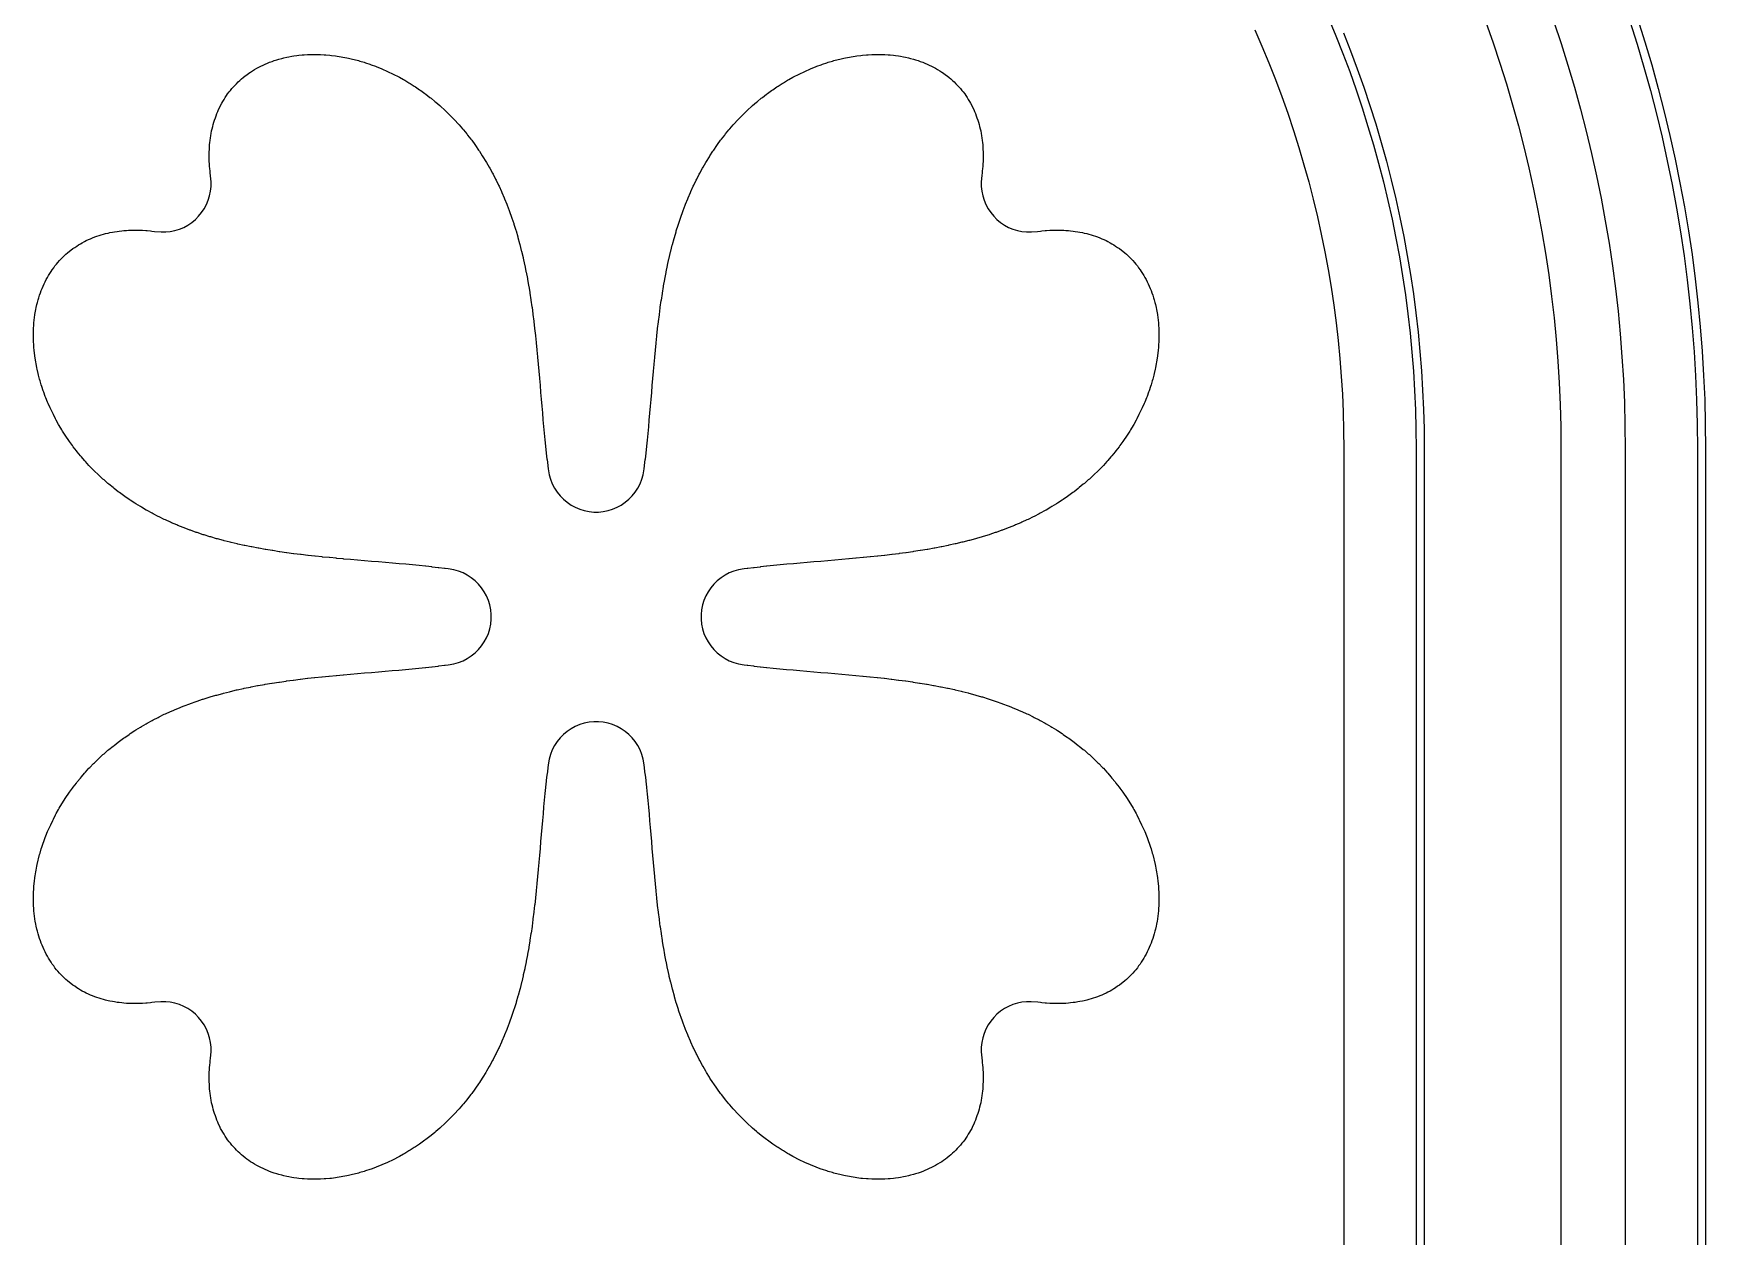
# Model space of a CAD drawing. Header units: metres. Extents: x 9 to 1211, y 9 to 2781.
# Drawn here: x 881 to 1089, y 2387.9 to 2537.6 of the extents above; entities that cross this region are included whole.
import ezdxf

# ---------------------------------------------------------------- set-up
doc = ezdxf.new("R2010")
doc.units = ezdxf.units.M
for name, color, linetype in [('ACIKLIK', 5, 'Continuous'), ('CAM_SABLON', 4, 'Continuous'), ('DIS_KENAR_V91_Z3', 1, 'Continuous'), ('LAMBA_T4_Z4', 3, 'Continuous')]:
    doc.layers.add(name, color=color, linetype=linetype)

msp = doc.modelspace()

# ---------------------------------------------------------------- linework, layer by layer
at = {"layer": 'ACIKLIK'}
for points in [[(1032.93, 2538.06), (1033.82, 2536.01), (1034.68, 2533.95), (1035.5, 2531.87), (1036.28, 2529.78), (1037.03, 2527.67), (1037.73, 2525.55), (1038.41, 2523.42), (1039.04, 2521.28), (1039.64, 2519.13), (1040.2, 2516.97), (1040.72, 2514.79), (1041.2, 2512.61), (1041.65, 2510.42), (1042.05, 2508.23), (1042.42, 2506.02), (1042.75, 2503.81), (1043.04, 2501.6), (1043.3, 2499.38), (1043.51, 2497.16), (1043.69, 2494.93), (1043.82, 2492.7), (1043.92, 2490.47), (1043.98, 2488.23), (1044, 2485.88), (1044, 1696.12)], [(1070.12, 2539.07), (1071.02, 2536.37), (1071.88, 2533.66), (1072.68, 2530.93), (1073.44, 2528.19), (1074.16, 2525.43), (1074.82, 2522.67), (1075.44, 2519.89), (1076, 2517.1), (1076.52, 2514.3), (1076.99, 2511.5), (1077.41, 2508.69), (1077.78, 2505.86), (1078.11, 2503.04), (1078.38, 2500.21), (1078.6, 2497.37), (1078.78, 2494.53), (1078.9, 2491.69), (1078.97, 2488.84), (1079, 2485.88), (1079, 1696.12)]]:
    msp.add_lwpolyline(points, dxfattribs=at)
at = {"layer": 'CAM_SABLON'}
for points in [[(1042.11, 2539.53), (1043.02, 2537.32), (1043.9, 2535.1), (1044.74, 2532.86), (1045.54, 2530.6), (1046.29, 2528.34), (1047.01, 2526.05), (1047.69, 2523.76), (1048.33, 2521.46), (1048.93, 2519.14), (1049.49, 2516.82), (1050.01, 2514.48), (1050.48, 2512.14), (1050.92, 2509.79), (1051.31, 2507.43), (1051.67, 2505.07), (1051.98, 2502.7), (1052.25, 2500.32), (1052.48, 2497.94), (1052.67, 2495.56), (1052.81, 2493.17), (1052.92, 2490.78), (1052.98, 2488.39), (1053, 2485.92), (1053, 1696.08)], [(1079.58, 2539.15), (1080.48, 2536.29), (1081.34, 2533.41), (1082.14, 2530.52), (1082.89, 2527.61), (1083.59, 2524.69), (1084.24, 2521.76), (1084.84, 2518.82), (1085.39, 2515.87), (1085.88, 2512.91), (1086.33, 2509.94), (1086.72, 2506.96), (1087.06, 2503.98), (1087.34, 2500.99), (1087.58, 2498), (1087.76, 2495), (1087.89, 2492), (1087.97, 2489), (1088, 2485.92), (1088, 1696.08)]]:
    msp.add_lwpolyline(points, dxfattribs=at)
at = {"layer": 'DIS_KENAR_V91_Z3'}
msp.add_lwpolyline([(1061.65, 2539.01), (1062.56, 2536.46), (1063.41, 2533.9), (1064.23, 2531.32), (1065, 2528.72), (1065.72, 2526.12), (1066.4, 2523.5), (1067.03, 2520.87), (1067.61, 2518.23), (1068.15, 2515.58), (1068.65, 2512.92), (1069.09, 2510.25), (1069.49, 2507.57), (1069.84, 2504.89), (1070.15, 2502.2), (1070.41, 2499.51), (1070.62, 2496.81), (1070.79, 2494.11), (1070.91, 2491.41), (1070.98, 2488.71), (1071, 2486), (1071, 1696)], dxfattribs=at)
msp.add_lwpolyline([(896.11, 2417.03), (895.74, 2416.99), (895.56, 2416.97), (895.15, 2416.93), (894.97, 2416.91), (894.57, 2416.89), (894.37, 2416.88), (893.98, 2416.87), (893.78, 2416.86), (893.39, 2416.87), (893.18, 2416.87), (892.81, 2416.89), (892.59, 2416.9), (892.23, 2416.92), (892, 2416.95), (891.66, 2416.99), (891.42, 2417.02), (891.09, 2417.07), (890.84, 2417.11), (890.52, 2417.17), (890.28, 2417.23), (889.97, 2417.3), (889.72, 2417.37), (889.42, 2417.45), (889.17, 2417.53), (888.89, 2417.63), (888.63, 2417.72), (888.36, 2417.82), (888.1, 2417.93), (887.85, 2418.04), (887.58, 2418.17), (887.34, 2418.29), (887.08, 2418.43), (886.85, 2418.56), (886.6, 2418.71), (886.38, 2418.85), (886.13, 2419.02), (885.92, 2419.16), (885.67, 2419.35), (885.48, 2419.5), (885.24, 2419.7), (885.05, 2419.87), (884.82, 2420.08), (884.64, 2420.25), (884.42, 2420.47), (884.25, 2420.66), (884.04, 2420.89), (883.87, 2421.09), (883.68, 2421.33), (883.52, 2421.55), (883.35, 2421.79), (883.19, 2422.02), (883.03, 2422.27), (882.88, 2422.52), (882.73, 2422.77), (882.59, 2423.03), (882.46, 2423.29), (882.33, 2423.57), (882.21, 2423.83), (882.08, 2424.12), (881.98, 2424.38), (881.86, 2424.69), (881.77, 2424.95), (881.67, 2425.28), (881.59, 2425.54), (881.5, 2425.89), (881.43, 2426.14), (881.35, 2426.51), (881.3, 2426.75), (881.23, 2427.14), (881.19, 2427.38), (881.14, 2427.78), (881.11, 2428.02), (881.07, 2428.44), (881.05, 2428.68), (881.02, 2429.11), (881.01, 2429.34), (881, 2429.79), (881, 2430.01), (881.01, 2430.47), (881.02, 2430.69), (881.04, 2431.17), (881.06, 2431.38), (881.1, 2431.87), (881.12, 2432.08), (881.18, 2432.57), (881.21, 2432.78), (881.29, 2433.28), (881.33, 2433.48), (881.43, 2433.99), (881.47, 2434.19), (881.59, 2434.71), (881.64, 2434.9), (881.77, 2435.42), (881.83, 2435.61), (881.98, 2436.13), (882.04, 2436.32), (882.22, 2436.85), (882.28, 2437.03), (882.48, 2437.56), (882.55, 2437.73), (882.76, 2438.27), (882.83, 2438.44), (883.07, 2438.97), (883.15, 2439.13), (883.4, 2439.66), (883.48, 2439.83), (883.75, 2440.36), (883.84, 2440.52), (884.13, 2441.04), (884.22, 2441.2), (884.53, 2441.71), (884.62, 2441.87), (884.95, 2442.38), (885.05, 2442.53), (885.39, 2443.04), (885.49, 2443.18), (885.86, 2443.68), (885.96, 2443.82), (886.34, 2444.32), (886.45, 2444.46), (886.84, 2444.94), (886.96, 2445.07), (887.37, 2445.55), (887.48, 2445.68), (887.91, 2446.15), (888.03, 2446.27), (888.47, 2446.73), (888.6, 2446.85), (889.06, 2447.3), (889.18, 2447.41), (889.65, 2447.85), (889.78, 2447.96), (890.27, 2448.39), (890.4, 2448.5), (890.9, 2448.91), (891.03, 2449.01), (891.55, 2449.42), (891.69, 2449.52), (892.22, 2449.91), (892.35, 2450), (892.9, 2450.38), (893.03, 2450.47), (893.6, 2450.84), (893.73, 2450.92), (894.31, 2451.28), (894.44, 2451.36), (895.03, 2451.7), (895.16, 2451.77), (895.77, 2452.1), (895.9, 2452.17), (896.52, 2452.49), (896.65, 2452.56), (897.28, 2452.87), (897.41, 2452.93), (898.05, 2453.22), (898.18, 2453.28), (898.84, 2453.56), (898.96, 2453.61), (899.63, 2453.88), (899.75, 2453.93), (900.44, 2454.19), (900.55, 2454.23), (901.25, 2454.48), (901.36, 2454.52), (902.03, 2454.74), (902.13, 2454.77), (902.86, 2455), (902.97, 2455.03), (903.7, 2455.24), (903.8, 2455.27), (904.55, 2455.48), (904.65, 2455.5), (905.4, 2455.69), (905.5, 2455.72), (906.26, 2455.9), (906.35, 2455.92), (907.13, 2456.09), (907.21, 2456.11), (908, 2456.27), (908.08, 2456.29), (908.88, 2456.44), (908.95, 2456.45), (909.76, 2456.6), (909.83, 2456.61), (910.64, 2456.74), (910.71, 2456.75), (911.53, 2456.88), (911.59, 2456.89), (912.42, 2457.01), (912.47, 2457.02), (913.31, 2457.13), (913.36, 2457.14), (914.2, 2457.24), (914.24, 2457.25), (915.09, 2457.35), (915.13, 2457.35), (915.98, 2457.45), (916.02, 2457.45), (916.87, 2457.54), (916.91, 2457.54), (917.76, 2457.63), (917.79, 2457.63), (918.65, 2457.71), (918.68, 2457.71), (919.54, 2457.79), (919.56, 2457.79), (920.43, 2457.87), (920.44, 2457.87), (921.31, 2457.95), (921.32, 2457.95), (922.18, 2458.02), (923.06, 2458.09), (923.92, 2458.17), (924.77, 2458.24), (925.62, 2458.31), (926.46, 2458.38), (927.3, 2458.46), (928.13, 2458.54), (928.95, 2458.62), (929.77, 2458.7), (929.81, 2458.71), (930.57, 2458.79), (930.62, 2458.8), (931.36, 2458.88), (931.42, 2458.89), (932.15, 2458.98), (932.21, 2458.98), (932.57, 2459.03), (933.31, 2459.16), (933.88, 2459.32), (934.44, 2459.54), (934.97, 2459.82), (935.47, 2460.14), (935.93, 2460.51), (936.36, 2460.93), (936.74, 2461.39), (937.08, 2461.88), (937.36, 2462.4), (937.59, 2462.95), (937.77, 2463.52), (937.89, 2464.11), (937.95, 2464.7), (937.95, 2465.3), (937.89, 2465.89), (937.77, 2466.48), (937.59, 2467.05), (937.36, 2467.6), (937.08, 2468.12), (936.74, 2468.61), (936.36, 2469.07), (935.93, 2469.49), (935.47, 2469.86), (934.97, 2470.18), (934.44, 2470.46), (933.88, 2470.68), (933.31, 2470.84), (932.57, 2470.97), (932.21, 2471.02), (932.15, 2471.02), (931.42, 2471.11), (931.36, 2471.12), (930.62, 2471.2), (930.57, 2471.21), (929.81, 2471.29), (929.77, 2471.3), (929, 2471.38), (928.17, 2471.46), (927.34, 2471.54), (926.5, 2471.61), (925.65, 2471.69), (924.79, 2471.76), (923.93, 2471.83), (923.06, 2471.91), (922.19, 2471.98), (921.32, 2472.05), (921.32, 2472.05), (920.45, 2472.13), (920.44, 2472.13), (919.58, 2472.2), (919.56, 2472.21), (918.7, 2472.28), (918.68, 2472.29), (917.82, 2472.37), (917.79, 2472.37), (916.94, 2472.45), (916.9, 2472.46), (916.05, 2472.55), (916.02, 2472.55), (915.17, 2472.64), (915.13, 2472.65), (914.29, 2472.75), (914.24, 2472.75), (913.4, 2472.86), (913.35, 2472.86), (912.52, 2472.98), (912.47, 2472.98), (911.64, 2473.1), (911.58, 2473.11), (910.77, 2473.24), (910.7, 2473.25), (909.89, 2473.38), (909.82, 2473.39), (909.02, 2473.53), (908.95, 2473.55), (908.15, 2473.7), (908.07, 2473.71), (907.29, 2473.87), (907.21, 2473.89), (906.43, 2474.06), (906.34, 2474.08), (905.58, 2474.26), (905.49, 2474.28), (904.73, 2474.47), (904.64, 2474.5), (903.89, 2474.7), (903.79, 2474.73), (903.06, 2474.94), (902.95, 2474.97), (902.23, 2475.2), (902.12, 2475.23), (901.37, 2475.48), (901.25, 2475.52), (900.55, 2475.77), (900.44, 2475.81), (899.75, 2476.07), (899.63, 2476.12), (898.96, 2476.39), (898.84, 2476.44), (898.18, 2476.72), (898.05, 2476.78), (897.41, 2477.07), (897.28, 2477.13), (896.65, 2477.44), (896.52, 2477.51), (895.9, 2477.83), (895.77, 2477.9), (895.16, 2478.23), (895.03, 2478.3), (894.44, 2478.64), (894.31, 2478.72), (893.73, 2479.08), (893.6, 2479.16), (893.03, 2479.53), (892.9, 2479.62), (892.35, 2480), (892.22, 2480.09), (891.69, 2480.48), (891.55, 2480.58), (891.03, 2480.99), (890.9, 2481.09), (890.4, 2481.5), (890.27, 2481.61), (889.78, 2482.04), (889.65, 2482.15), (889.18, 2482.59), (889.06, 2482.7), (888.6, 2483.15), (888.47, 2483.27), (888.03, 2483.73), (887.91, 2483.85), (887.48, 2484.32), (887.37, 2484.45), (886.96, 2484.93), (886.84, 2485.06), (886.45, 2485.54), (886.34, 2485.68), (885.96, 2486.18), (885.86, 2486.32), (885.49, 2486.82), (885.39, 2486.96), (885.05, 2487.47), (884.95, 2487.62), (884.62, 2488.13), (884.53, 2488.29), (884.22, 2488.8), (884.13, 2488.96), (883.84, 2489.48), (883.75, 2489.64), (883.48, 2490.17), (883.4, 2490.34), (883.15, 2490.87), (883.07, 2491.03), (882.83, 2491.56), (882.76, 2491.73), (882.55, 2492.27), (882.48, 2492.44), (882.28, 2492.97), (882.22, 2493.15), (882.04, 2493.68), (881.98, 2493.87), (881.83, 2494.39), (881.77, 2494.58), (881.64, 2495.1), (881.59, 2495.29), (881.47, 2495.81), (881.43, 2496.01), (881.33, 2496.52), (881.29, 2496.72), (881.21, 2497.22), (881.18, 2497.43), (881.12, 2497.92), (881.1, 2498.13), (881.06, 2498.62), (881.04, 2498.83), (881.02, 2499.31), (881.01, 2499.53), (881, 2499.99), (881, 2500.21), (881.01, 2500.66), (881.02, 2500.89), (881.05, 2501.32), (881.07, 2501.56), (881.11, 2501.98), (881.14, 2502.22), (881.19, 2502.62), (881.23, 2502.86), (881.3, 2503.25), (881.35, 2503.49), (881.43, 2503.86), (881.5, 2504.11), (881.59, 2504.46), (881.67, 2504.72), (881.77, 2505.05), (881.86, 2505.31), (881.98, 2505.62), (882.08, 2505.88), (882.21, 2506.17), (882.33, 2506.43), (882.46, 2506.71), (882.59, 2506.97), (882.73, 2507.23), (882.88, 2507.48), (883.03, 2507.73), (883.19, 2507.98), (883.35, 2508.21), (883.52, 2508.45), (883.68, 2508.67), (883.87, 2508.91), (884.04, 2509.11), (884.25, 2509.34), (884.42, 2509.53), (884.64, 2509.75), (884.82, 2509.92), (885.05, 2510.13), (885.24, 2510.3), (885.48, 2510.5), (885.67, 2510.65), (885.92, 2510.84), (886.13, 2510.98), (886.38, 2511.15), (886.6, 2511.29), (886.85, 2511.44), (887.08, 2511.57), (887.34, 2511.71), (887.58, 2511.83), (887.85, 2511.96), (888.1, 2512.07), (888.36, 2512.18), (888.63, 2512.28), (888.89, 2512.37), (889.17, 2512.47), (889.42, 2512.55), (889.72, 2512.63), (889.97, 2512.7), (890.28, 2512.77), (890.52, 2512.83), (890.84, 2512.89), (891.09, 2512.93), (891.42, 2512.98), (891.66, 2513.01), (892, 2513.05), (892.23, 2513.08), (892.59, 2513.1), (892.81, 2513.11), (893.18, 2513.13), (893.39, 2513.13), (893.78, 2513.14), (893.98, 2513.13), (894.37, 2513.12), (894.57, 2513.11), (894.97, 2513.09), (895.15, 2513.07), (895.56, 2513.03), (895.74, 2513.01), (896.06, 2512.97), (896.87, 2512.9), (897.45, 2512.9), (898.03, 2512.96), (898.6, 2513.08), (899.15, 2513.25), (899.69, 2513.48), (900.21, 2513.75), (900.69, 2514.08), (901.14, 2514.45), (901.55, 2514.86), (901.92, 2515.31), (902.25, 2515.79), (902.52, 2516.31), (902.75, 2516.85), (902.92, 2517.4), (903.04, 2517.97), (903.1, 2518.55), (903.1, 2519.14), (903.03, 2519.89), (902.99, 2520.26), (902.97, 2520.44), (902.93, 2520.85), (902.91, 2521.03), (902.89, 2521.43), (902.88, 2521.63), (902.87, 2522.02), (902.86, 2522.22), (902.87, 2522.61), (902.87, 2522.82), (902.89, 2523.19), (902.9, 2523.41), (902.92, 2523.77), (902.95, 2524), (902.99, 2524.34), (903.02, 2524.58), (903.07, 2524.91), (903.11, 2525.16), (903.17, 2525.48), (903.23, 2525.72), (903.3, 2526.03), (903.37, 2526.28), (903.45, 2526.58), (903.53, 2526.83), (903.63, 2527.11), (903.72, 2527.37), (903.82, 2527.64), (903.93, 2527.9), (904.04, 2528.15), (904.17, 2528.42), (904.29, 2528.66), (904.43, 2528.92), (904.56, 2529.15), (904.71, 2529.4), (904.85, 2529.62), (905.02, 2529.87), (905.16, 2530.08), (905.35, 2530.33), (905.5, 2530.52), (905.7, 2530.76), (905.87, 2530.95), (906.08, 2531.18), (906.25, 2531.36), (906.47, 2531.58), (906.66, 2531.75), (906.89, 2531.96), (907.09, 2532.13), (907.33, 2532.32), (907.55, 2532.48), (907.79, 2532.65), (908.02, 2532.81), (908.27, 2532.97), (908.52, 2533.12), (908.77, 2533.27), (909.03, 2533.41), (909.29, 2533.54), (909.57, 2533.67), (909.83, 2533.79), (910.12, 2533.92), (910.38, 2534.02), (910.69, 2534.14), (910.95, 2534.23), (911.28, 2534.33), (911.54, 2534.41), (911.89, 2534.5), (912.14, 2534.57), (912.51, 2534.65), (912.75, 2534.7), (913.14, 2534.77), (913.38, 2534.81), (913.78, 2534.86), (914.02, 2534.89), (914.44, 2534.93), (914.68, 2534.95), (915.11, 2534.98), (915.34, 2534.99), (915.79, 2535), (916.01, 2535), (916.47, 2534.99), (916.69, 2534.98), (917.17, 2534.96), (917.38, 2534.94), (917.87, 2534.9), (918.08, 2534.88), (918.57, 2534.82), (918.78, 2534.79), (919.28, 2534.71), (919.48, 2534.67), (919.99, 2534.57), (920.19, 2534.53), (920.71, 2534.41), (920.9, 2534.36), (921.42, 2534.23), (921.61, 2534.17), (922.13, 2534.02), (922.32, 2533.96), (922.85, 2533.78), (923.03, 2533.72), (923.56, 2533.52), (923.73, 2533.45), (924.27, 2533.24), (924.44, 2533.17), (924.97, 2532.93), (925.13, 2532.85), (925.66, 2532.6), (925.83, 2532.52), (926.36, 2532.25), (926.52, 2532.16), (927.04, 2531.87), (927.2, 2531.78), (927.71, 2531.47), (927.87, 2531.38), (928.38, 2531.05), (928.53, 2530.95), (929.04, 2530.61), (929.18, 2530.51), (929.68, 2530.14), (929.82, 2530.04), (930.32, 2529.66), (930.46, 2529.55), (930.94, 2529.16), (931.07, 2529.04), (931.55, 2528.63), (931.68, 2528.52), (932.15, 2528.09), (932.27, 2527.97), (932.73, 2527.53), (932.85, 2527.4), (933.3, 2526.94), (933.41, 2526.82), (933.85, 2526.35), (933.96, 2526.22), (934.39, 2525.73), (934.5, 2525.6), (934.91, 2525.1), (935.01, 2524.97), (935.42, 2524.45), (935.52, 2524.31), (935.91, 2523.78), (936, 2523.65), (936.38, 2523.1), (936.47, 2522.97), (936.84, 2522.4), (936.92, 2522.27), (937.28, 2521.69), (937.36, 2521.56), (937.7, 2520.97), (937.77, 2520.84), (938.1, 2520.23), (938.17, 2520.1), (938.49, 2519.48), (938.56, 2519.35), (938.87, 2518.72), (938.93, 2518.59), (939.22, 2517.95), (939.28, 2517.82), (939.56, 2517.16), (939.61, 2517.04), (939.88, 2516.37), (939.93, 2516.25), (940.19, 2515.56), (940.23, 2515.45), (940.48, 2514.75), (940.52, 2514.64), (940.74, 2513.97), (940.77, 2513.87), (941, 2513.14), (941.03, 2513.03), (941.24, 2512.3), (941.27, 2512.2), (941.48, 2511.45), (941.5, 2511.35), (941.69, 2510.6), (941.72, 2510.5), (941.9, 2509.74), (941.92, 2509.65), (942.09, 2508.87), (942.11, 2508.79), (942.27, 2508), (942.29, 2507.92), (942.44, 2507.12), (942.45, 2507.05), (942.6, 2506.24), (942.61, 2506.17), (942.74, 2505.36), (942.75, 2505.29), (942.88, 2504.47), (942.89, 2504.41), (943.01, 2503.58), (943.02, 2503.53), (943.13, 2502.69), (943.14, 2502.64), (943.24, 2501.8), (943.25, 2501.76), (943.35, 2500.91), (943.35, 2500.87), (943.45, 2500.02), (943.45, 2499.98), (943.54, 2499.13), (943.54, 2499.09), (943.63, 2498.24), (943.63, 2498.21), (943.71, 2497.35), (943.71, 2497.32), (943.79, 2496.46), (943.79, 2496.44), (943.87, 2495.57), (943.87, 2495.56), (943.95, 2494.69), (943.95, 2494.68), (944.02, 2493.82), (944.09, 2492.94), (944.17, 2492.08), (944.24, 2491.23), (944.31, 2490.38), (944.38, 2489.54), (944.46, 2488.7), (944.54, 2487.87), (944.62, 2487.05), (944.7, 2486.23), (944.71, 2486.19), (944.79, 2485.43), (944.8, 2485.38), (944.88, 2484.64), (944.89, 2484.58), (944.98, 2483.85), (944.98, 2483.79), (945.03, 2483.43), (945.16, 2482.69), (945.32, 2482.12), (945.54, 2481.56), (945.82, 2481.03), (946.14, 2480.53), (946.51, 2480.07), (946.93, 2479.64), (947.39, 2479.26), (947.88, 2478.92), (948.4, 2478.64), (948.95, 2478.41), (949.52, 2478.23), (950.11, 2478.11), (950.7, 2478.05), (951.3, 2478.05), (951.89, 2478.11), (952.48, 2478.23), (953.05, 2478.41), (953.6, 2478.64), (954.12, 2478.92), (954.61, 2479.26), (955.07, 2479.64), (955.49, 2480.07), (955.86, 2480.53), (956.18, 2481.03), (956.46, 2481.56), (956.68, 2482.12), (956.84, 2482.69), (956.97, 2483.43), (957.02, 2483.79), (957.02, 2483.85), (957.11, 2484.58), (957.12, 2484.64), (957.2, 2485.38), (957.21, 2485.43), (957.29, 2486.19), (957.3, 2486.23), (957.38, 2487), (957.46, 2487.83), (957.54, 2488.66), (957.61, 2489.5), (957.69, 2490.35), (957.76, 2491.21), (957.83, 2492.07), (957.91, 2492.94), (957.98, 2493.81), (958.05, 2494.68), (958.05, 2494.68), (958.13, 2495.55), (958.13, 2495.56), (958.2, 2496.42), (958.21, 2496.44), (958.28, 2497.3), (958.29, 2497.32), (958.37, 2498.18), (958.37, 2498.21), (958.45, 2499.06), (958.46, 2499.1), (958.55, 2499.95), (958.55, 2499.98), (958.64, 2500.83), (958.65, 2500.87), (958.75, 2501.71), (958.75, 2501.76), (958.86, 2502.6), (958.86, 2502.65), (958.98, 2503.48), (958.98, 2503.53), (959.1, 2504.36), (959.11, 2504.42), (959.24, 2505.23), (959.25, 2505.3), (959.38, 2506.11), (959.39, 2506.18), (959.53, 2506.98), (959.55, 2507.05), (959.7, 2507.85), (959.71, 2507.93), (959.87, 2508.71), (959.89, 2508.79), (960.06, 2509.57), (960.08, 2509.66), (960.26, 2510.42), (960.28, 2510.51), (960.47, 2511.27), (960.5, 2511.36), (960.7, 2512.11), (960.73, 2512.21), (960.94, 2512.94), (960.97, 2513.05), (961.2, 2513.77), (961.23, 2513.88), (961.48, 2514.63), (961.52, 2514.75), (961.77, 2515.45), (961.81, 2515.56), (962.07, 2516.25), (962.12, 2516.37), (962.39, 2517.04), (962.44, 2517.16), (962.72, 2517.82), (962.78, 2517.95), (963.07, 2518.59), (963.13, 2518.72), (963.44, 2519.35), (963.51, 2519.48), (963.83, 2520.1), (963.9, 2520.23), (964.23, 2520.84), (964.3, 2520.97), (964.64, 2521.56), (964.72, 2521.69), (965.08, 2522.27), (965.16, 2522.4), (965.53, 2522.97), (965.62, 2523.1), (966, 2523.65), (966.09, 2523.78), (966.48, 2524.31), (966.58, 2524.45), (966.99, 2524.97), (967.09, 2525.1), (967.5, 2525.6), (967.61, 2525.73), (968.04, 2526.22), (968.15, 2526.35), (968.59, 2526.82), (968.7, 2526.94), (969.15, 2527.4), (969.27, 2527.53), (969.73, 2527.97), (969.85, 2528.09), (970.32, 2528.52), (970.45, 2528.63), (970.93, 2529.04), (971.06, 2529.16), (971.54, 2529.55), (971.68, 2529.66), (972.18, 2530.04), (972.32, 2530.14), (972.82, 2530.51), (972.96, 2530.61), (973.47, 2530.95), (973.62, 2531.05), (974.13, 2531.38), (974.29, 2531.47), (974.8, 2531.78), (974.96, 2531.87), (975.48, 2532.16), (975.64, 2532.25), (976.17, 2532.52), (976.34, 2532.6), (976.87, 2532.85), (977.03, 2532.93), (977.56, 2533.17), (977.73, 2533.24), (978.27, 2533.45), (978.44, 2533.52), (978.97, 2533.72), (979.15, 2533.78), (979.68, 2533.96), (979.87, 2534.02), (980.39, 2534.17), (980.58, 2534.23), (981.1, 2534.36), (981.29, 2534.41), (981.81, 2534.53), (982.01, 2534.57), (982.52, 2534.67), (982.72, 2534.71), (983.22, 2534.79), (983.43, 2534.82), (983.92, 2534.88), (984.13, 2534.9), (984.62, 2534.94), (984.83, 2534.96), (985.31, 2534.98), (985.53, 2534.99), (985.99, 2535), (986.21, 2535), (986.66, 2534.99), (986.89, 2534.98), (987.32, 2534.95), (987.56, 2534.93), (987.98, 2534.89), (988.22, 2534.86), (988.62, 2534.81), (988.86, 2534.77), (989.25, 2534.7), (989.49, 2534.65), (989.86, 2534.57), (990.11, 2534.5), (990.46, 2534.41), (990.72, 2534.33), (991.05, 2534.23), (991.31, 2534.14), (991.62, 2534.02), (991.88, 2533.92), (992.17, 2533.79), (992.43, 2533.67), (992.71, 2533.54), (992.97, 2533.41), (993.23, 2533.27), (993.48, 2533.12), (993.73, 2532.97), (993.98, 2532.81), (994.21, 2532.65), (994.45, 2532.48), (994.67, 2532.32), (994.91, 2532.13), (995.11, 2531.96), (995.34, 2531.75), (995.53, 2531.58), (995.75, 2531.36), (995.92, 2531.18), (996.13, 2530.95), (996.3, 2530.76), (996.5, 2530.52), (996.65, 2530.33), (996.84, 2530.08), (996.98, 2529.87), (997.15, 2529.62), (997.29, 2529.4), (997.44, 2529.15), (997.57, 2528.92), (997.71, 2528.66), (997.83, 2528.42), (997.96, 2528.15), (998.07, 2527.9), (998.18, 2527.64), (998.28, 2527.37), (998.37, 2527.11), (998.47, 2526.83), (998.55, 2526.58), (998.63, 2526.28), (998.7, 2526.03), (998.77, 2525.72), (998.83, 2525.48), (998.89, 2525.16), (998.93, 2524.91), (998.98, 2524.58), (999.01, 2524.34), (999.05, 2524), (999.08, 2523.77), (999.1, 2523.41), (999.11, 2523.19), (999.13, 2522.82), (999.13, 2522.61), (999.14, 2522.22), (999.13, 2522.02), (999.12, 2521.63), (999.11, 2521.43), (999.09, 2521.03), (999.07, 2520.85), (999.03, 2520.44), (999.01, 2520.26), (998.97, 2519.94), (998.9, 2519.13), (998.9, 2518.55), (998.96, 2517.97), (999.08, 2517.4), (999.25, 2516.85), (999.48, 2516.31), (999.75, 2515.79), (1000.08, 2515.31), (1000.45, 2514.86), (1000.86, 2514.45), (1001.31, 2514.08), (1001.79, 2513.75), (1002.31, 2513.48), (1002.85, 2513.25), (1003.4, 2513.08), (1003.97, 2512.96), (1004.55, 2512.9), (1005.14, 2512.9), (1005.89, 2512.97), (1006.26, 2513.01), (1006.44, 2513.03), (1006.85, 2513.07), (1007.03, 2513.09), (1007.43, 2513.11), (1007.63, 2513.12), (1008.02, 2513.13), (1008.22, 2513.14), (1008.61, 2513.13), (1008.82, 2513.13), (1009.19, 2513.11), (1009.41, 2513.1), (1009.77, 2513.08), (1010, 2513.05), (1010.34, 2513.01), (1010.58, 2512.98), (1010.91, 2512.93), (1011.16, 2512.89), (1011.48, 2512.83), (1011.72, 2512.77), (1012.03, 2512.7), (1012.28, 2512.63), (1012.58, 2512.55), (1012.83, 2512.47), (1013.11, 2512.37), (1013.37, 2512.28), (1013.64, 2512.18), (1013.9, 2512.07), (1014.15, 2511.96), (1014.42, 2511.83), (1014.66, 2511.71), (1014.92, 2511.57), (1015.15, 2511.44), (1015.4, 2511.29), (1015.62, 2511.15), (1015.87, 2510.98), (1016.08, 2510.84), (1016.33, 2510.65), (1016.52, 2510.5), (1016.76, 2510.3), (1016.95, 2510.13), (1017.18, 2509.92), (1017.36, 2509.75), (1017.58, 2509.53), (1017.75, 2509.34), (1017.96, 2509.11), (1018.13, 2508.91), (1018.32, 2508.67), (1018.48, 2508.45), (1018.65, 2508.21), (1018.81, 2507.98), (1018.97, 2507.73), (1019.12, 2507.48), (1019.27, 2507.23), (1019.41, 2506.97), (1019.54, 2506.71), (1019.67, 2506.43), (1019.79, 2506.17), (1019.92, 2505.88), (1020.02, 2505.62), (1020.14, 2505.31), (1020.23, 2505.05), (1020.33, 2504.72), (1020.41, 2504.46), (1020.5, 2504.11), (1020.57, 2503.86), (1020.65, 2503.49), (1020.7, 2503.25), (1020.77, 2502.86), (1020.81, 2502.62), (1020.86, 2502.22), (1020.89, 2501.98), (1020.93, 2501.56), (1020.95, 2501.32), (1020.98, 2500.89), (1020.99, 2500.66), (1021, 2500.21), (1021, 2499.99), (1020.99, 2499.53), (1020.98, 2499.31), (1020.96, 2498.83), (1020.94, 2498.62), (1020.9, 2498.13), (1020.88, 2497.92), (1020.82, 2497.43), (1020.79, 2497.22), (1020.71, 2496.72), (1020.67, 2496.52), (1020.57, 2496.01), (1020.53, 2495.81), (1020.41, 2495.29), (1020.36, 2495.1), (1020.23, 2494.58), (1020.17, 2494.39), (1020.02, 2493.87), (1019.96, 2493.68), (1019.78, 2493.15), (1019.72, 2492.97), (1019.52, 2492.44), (1019.45, 2492.27), (1019.24, 2491.73), (1019.17, 2491.56), (1018.93, 2491.03), (1018.85, 2490.87), (1018.6, 2490.34), (1018.52, 2490.17), (1018.25, 2489.64), (1018.16, 2489.48), (1017.87, 2488.96), (1017.78, 2488.8), (1017.47, 2488.29), (1017.38, 2488.13), (1017.05, 2487.62), (1016.95, 2487.47), (1016.61, 2486.96), (1016.51, 2486.82), (1016.14, 2486.32), (1016.04, 2486.18), (1015.66, 2485.68), (1015.55, 2485.54), (1015.16, 2485.06), (1015.04, 2484.93), (1014.63, 2484.45), (1014.52, 2484.32), (1014.09, 2483.85), (1013.97, 2483.73), (1013.53, 2483.27), (1013.4, 2483.15), (1012.94, 2482.7), (1012.82, 2482.59), (1012.35, 2482.15), (1012.22, 2482.04), (1011.73, 2481.61), (1011.6, 2481.5), (1011.1, 2481.09), (1010.97, 2480.99), (1010.45, 2480.58), (1010.31, 2480.48), (1009.78, 2480.09), (1009.65, 2480), (1009.1, 2479.62), (1008.97, 2479.53), (1008.4, 2479.16), (1008.27, 2479.08), (1007.69, 2478.72), (1007.56, 2478.64), (1006.97, 2478.3), (1006.84, 2478.23), (1006.23, 2477.9), (1006.1, 2477.83), (1005.48, 2477.51), (1005.35, 2477.44), (1004.72, 2477.13), (1004.59, 2477.07), (1003.95, 2476.78), (1003.82, 2476.72), (1003.16, 2476.44), (1003.04, 2476.39), (1002.37, 2476.12), (1002.25, 2476.07), (1001.56, 2475.81), (1001.45, 2475.77), (1000.75, 2475.52), (1000.64, 2475.48), (999.97, 2475.26), (999.87, 2475.23), (999.14, 2475), (999.03, 2474.97), (998.3, 2474.76), (998.2, 2474.73), (997.45, 2474.52), (997.35, 2474.5), (996.6, 2474.31), (996.5, 2474.28), (995.74, 2474.1), (995.65, 2474.08), (994.87, 2473.91), (994.79, 2473.89), (994, 2473.73), (993.92, 2473.71), (993.12, 2473.56), (993.05, 2473.55), (992.24, 2473.4), (992.17, 2473.39), (991.36, 2473.26), (991.29, 2473.25), (990.47, 2473.12), (990.41, 2473.11), (989.58, 2472.99), (989.53, 2472.98), (988.69, 2472.87), (988.64, 2472.86), (987.8, 2472.76), (987.76, 2472.75), (986.91, 2472.65), (986.87, 2472.65), (986.02, 2472.55), (985.98, 2472.55), (985.13, 2472.46), (985.09, 2472.46), (984.24, 2472.37), (984.21, 2472.37), (983.35, 2472.29), (983.32, 2472.29), (982.46, 2472.21), (982.44, 2472.21), (981.57, 2472.13), (981.56, 2472.13), (980.69, 2472.05), (980.68, 2472.05), (979.82, 2471.98), (978.94, 2471.91), (978.08, 2471.83), (977.23, 2471.76), (976.38, 2471.69), (975.54, 2471.62), (974.7, 2471.54), (973.87, 2471.46), (973.05, 2471.38), (972.23, 2471.3), (972.19, 2471.29), (971.43, 2471.21), (971.38, 2471.2), (970.64, 2471.12), (970.58, 2471.11), (969.85, 2471.02), (969.79, 2471.02), (969.43, 2470.97), (968.69, 2470.84), (968.12, 2470.68), (967.56, 2470.46), (967.03, 2470.18), (966.53, 2469.86), (966.07, 2469.49), (965.64, 2469.07), (965.26, 2468.61), (964.92, 2468.12), (964.64, 2467.6), (964.41, 2467.05), (964.23, 2466.48), (964.11, 2465.89), (964.05, 2465.3), (964.05, 2464.7), (964.11, 2464.11), (964.23, 2463.52), (964.41, 2462.95), (964.64, 2462.4), (964.92, 2461.88), (965.26, 2461.39), (965.64, 2460.93), (966.07, 2460.51), (966.53, 2460.14), (967.03, 2459.82), (967.56, 2459.54), (968.12, 2459.32), (968.69, 2459.16), (969.43, 2459.03), (969.79, 2458.98), (969.85, 2458.98), (970.58, 2458.89), (970.64, 2458.88), (971.38, 2458.8), (971.43, 2458.79), (972.19, 2458.71), (972.23, 2458.7), (973, 2458.62), (973.83, 2458.54), (974.66, 2458.46), (975.5, 2458.39), (976.35, 2458.31), (977.21, 2458.24), (978.07, 2458.17), (978.94, 2458.09), (979.81, 2458.02), (980.68, 2457.95), (980.68, 2457.95), (981.55, 2457.87), (981.56, 2457.87), (982.42, 2457.8), (982.44, 2457.79), (983.3, 2457.72), (983.32, 2457.71), (984.18, 2457.63), (984.21, 2457.63), (985.06, 2457.55), (985.1, 2457.54), (985.95, 2457.45), (985.98, 2457.45), (986.83, 2457.36), (986.87, 2457.35), (987.71, 2457.25), (987.76, 2457.25), (988.6, 2457.14), (988.65, 2457.14), (989.48, 2457.02), (989.53, 2457.02), (990.36, 2456.9), (990.42, 2456.89), (991.23, 2456.76), (991.3, 2456.75), (992.11, 2456.62), (992.18, 2456.61), (992.98, 2456.47), (993.05, 2456.45), (993.85, 2456.3), (993.93, 2456.29), (994.71, 2456.13), (994.79, 2456.11), (995.57, 2455.94), (995.66, 2455.92), (996.42, 2455.74), (996.51, 2455.72), (997.27, 2455.53), (997.36, 2455.5), (998.11, 2455.3), (998.21, 2455.27), (998.94, 2455.06), (999.05, 2455.03), (999.77, 2454.8), (999.88, 2454.77), (1000.63, 2454.52), (1000.75, 2454.48), (1001.45, 2454.23), (1001.56, 2454.19), (1002.25, 2453.93), (1002.37, 2453.88), (1003.04, 2453.61), (1003.16, 2453.56), (1003.82, 2453.28), (1003.95, 2453.22), (1004.59, 2452.93), (1004.72, 2452.87), (1005.35, 2452.56), (1005.48, 2452.49), (1006.1, 2452.17), (1006.23, 2452.1), (1006.84, 2451.77), (1006.97, 2451.7), (1007.56, 2451.36), (1007.69, 2451.28), (1008.27, 2450.92), (1008.4, 2450.84), (1008.97, 2450.47), (1009.1, 2450.38), (1009.65, 2450), (1009.78, 2449.91), (1010.31, 2449.52), (1010.45, 2449.42), (1010.97, 2449.01), (1011.1, 2448.91), (1011.6, 2448.5), (1011.73, 2448.39), (1012.22, 2447.96), (1012.35, 2447.85), (1012.82, 2447.41), (1012.94, 2447.3), (1013.4, 2446.85), (1013.53, 2446.73), (1013.97, 2446.27), (1014.09, 2446.15), (1014.52, 2445.68), (1014.63, 2445.55), (1015.04, 2445.07), (1015.16, 2444.94), (1015.55, 2444.46), (1015.66, 2444.32), (1016.04, 2443.82), (1016.14, 2443.68), (1016.51, 2443.18), (1016.61, 2443.04), (1016.95, 2442.53), (1017.05, 2442.38), (1017.38, 2441.87), (1017.47, 2441.71), (1017.78, 2441.2), (1017.87, 2441.04), (1018.16, 2440.52), (1018.25, 2440.36), (1018.52, 2439.83), (1018.6, 2439.66), (1018.85, 2439.13), (1018.93, 2438.97), (1019.17, 2438.44), (1019.24, 2438.27), (1019.45, 2437.73), (1019.52, 2437.56), (1019.72, 2437.03), (1019.78, 2436.85), (1019.96, 2436.32), (1020.02, 2436.13), (1020.17, 2435.61), (1020.23, 2435.42), (1020.36, 2434.9), (1020.41, 2434.71), (1020.53, 2434.19), (1020.57, 2433.99), (1020.67, 2433.48), (1020.71, 2433.28), (1020.79, 2432.78), (1020.82, 2432.57), (1020.88, 2432.08), (1020.9, 2431.87), (1020.94, 2431.38), (1020.96, 2431.17), (1020.98, 2430.69), (1020.99, 2430.47), (1021, 2430.01), (1021, 2429.79), (1020.99, 2429.34), (1020.98, 2429.11), (1020.95, 2428.68), (1020.93, 2428.44), (1020.89, 2428.02), (1020.86, 2427.78), (1020.81, 2427.38), (1020.77, 2427.14), (1020.7, 2426.75), (1020.65, 2426.51), (1020.57, 2426.14), (1020.5, 2425.89), (1020.41, 2425.54), (1020.33, 2425.28), (1020.23, 2424.95), (1020.14, 2424.69), (1020.02, 2424.38), (1019.92, 2424.12), (1019.79, 2423.83), (1019.67, 2423.57), (1019.54, 2423.29), (1019.41, 2423.03), (1019.27, 2422.77), (1019.12, 2422.52), (1018.97, 2422.27), (1018.81, 2422.02), (1018.65, 2421.79), (1018.48, 2421.55), (1018.32, 2421.33), (1018.13, 2421.09), (1017.96, 2420.89), (1017.75, 2420.66), (1017.58, 2420.47), (1017.36, 2420.25), (1017.18, 2420.08), (1016.95, 2419.87), (1016.76, 2419.7), (1016.52, 2419.5), (1016.33, 2419.35), (1016.08, 2419.16), (1015.87, 2419.02), (1015.62, 2418.85), (1015.4, 2418.71), (1015.15, 2418.56), (1014.92, 2418.43), (1014.66, 2418.29), (1014.42, 2418.17), (1014.15, 2418.04), (1013.9, 2417.93), (1013.64, 2417.82), (1013.37, 2417.72), (1013.11, 2417.63), (1012.83, 2417.53), (1012.58, 2417.45), (1012.28, 2417.37), (1012.03, 2417.3), (1011.72, 2417.23), (1011.48, 2417.17), (1011.16, 2417.11), (1010.91, 2417.07), (1010.58, 2417.02), (1010.34, 2416.99), (1010, 2416.95), (1009.77, 2416.92), (1009.41, 2416.9), (1009.19, 2416.89), (1008.82, 2416.87), (1008.61, 2416.87), (1008.22, 2416.86), (1008.02, 2416.87), (1007.63, 2416.88), (1007.43, 2416.89), (1007.03, 2416.91), (1006.85, 2416.93), (1006.44, 2416.97), (1006.26, 2416.99), (1005.94, 2417.03), (1005.13, 2417.1), (1004.55, 2417.1), (1003.97, 2417.04), (1003.4, 2416.92), (1002.85, 2416.75), (1002.31, 2416.52), (1001.79, 2416.25), (1001.31, 2415.92), (1000.86, 2415.55), (1000.45, 2415.14), (1000.08, 2414.69), (999.75, 2414.21), (999.48, 2413.69), (999.25, 2413.15), (999.08, 2412.6), (998.96, 2412.03), (998.9, 2411.45), (998.9, 2410.86), (998.97, 2410.11), (999.01, 2409.74), (999.03, 2409.56), (999.07, 2409.15), (999.09, 2408.97), (999.11, 2408.57), (999.12, 2408.37), (999.13, 2407.98), (999.14, 2407.78), (999.13, 2407.39), (999.13, 2407.18), (999.11, 2406.81), (999.1, 2406.59), (999.08, 2406.23), (999.05, 2406), (999.01, 2405.66), (998.98, 2405.42), (998.93, 2405.09), (998.89, 2404.84), (998.83, 2404.52), (998.77, 2404.28), (998.7, 2403.97), (998.63, 2403.72), (998.55, 2403.42), (998.47, 2403.17), (998.37, 2402.89), (998.28, 2402.63), (998.18, 2402.36), (998.07, 2402.1), (997.96, 2401.85), (997.83, 2401.58), (997.71, 2401.34), (997.57, 2401.08), (997.44, 2400.85), (997.29, 2400.6), (997.15, 2400.38), (996.98, 2400.13), (996.84, 2399.92), (996.65, 2399.67), (996.5, 2399.48), (996.3, 2399.24), (996.13, 2399.05), (995.92, 2398.82), (995.75, 2398.64), (995.53, 2398.42), (995.34, 2398.25), (995.11, 2398.04), (994.91, 2397.87), (994.67, 2397.68), (994.45, 2397.52), (994.21, 2397.35), (993.98, 2397.19), (993.73, 2397.03), (993.48, 2396.88), (993.23, 2396.73), (992.97, 2396.59), (992.71, 2396.46), (992.43, 2396.33), (992.17, 2396.21), (991.88, 2396.08), (991.62, 2395.98), (991.31, 2395.86), (991.05, 2395.77), (990.72, 2395.67), (990.46, 2395.59), (990.11, 2395.5), (989.86, 2395.43), (989.49, 2395.35), (989.25, 2395.3), (988.86, 2395.23), (988.62, 2395.19), (988.22, 2395.14), (987.98, 2395.11), (987.56, 2395.07), (987.32, 2395.05), (986.89, 2395.02), (986.66, 2395.01), (986.21, 2395), (985.99, 2395), (985.53, 2395.01), (985.31, 2395.02), (984.83, 2395.04), (984.62, 2395.06), (984.13, 2395.1), (983.92, 2395.12), (983.43, 2395.18), (983.22, 2395.21), (982.72, 2395.29), (982.52, 2395.33), (982.01, 2395.43), (981.81, 2395.47), (981.29, 2395.59), (981.1, 2395.64), (980.58, 2395.77), (980.39, 2395.83), (979.87, 2395.98), (979.68, 2396.04), (979.15, 2396.22), (978.97, 2396.28), (978.44, 2396.48), (978.27, 2396.55), (977.73, 2396.76), (977.56, 2396.83), (977.03, 2397.07), (976.87, 2397.15), (976.34, 2397.4), (976.17, 2397.48), (975.64, 2397.75), (975.48, 2397.84), (974.96, 2398.13), (974.8, 2398.22), (974.29, 2398.53), (974.13, 2398.62), (973.62, 2398.95), (973.47, 2399.05), (972.96, 2399.39), (972.82, 2399.49), (972.32, 2399.86), (972.18, 2399.96), (971.68, 2400.34), (971.54, 2400.45), (971.06, 2400.84), (970.93, 2400.96), (970.45, 2401.37), (970.32, 2401.48), (969.85, 2401.91), (969.73, 2402.03), (969.27, 2402.47), (969.15, 2402.6), (968.7, 2403.06), (968.59, 2403.18), (968.15, 2403.65), (968.04, 2403.78), (967.61, 2404.27), (967.5, 2404.4), (967.09, 2404.9), (966.99, 2405.03), (966.58, 2405.55), (966.48, 2405.69), (966.09, 2406.22), (966, 2406.35), (965.62, 2406.9), (965.53, 2407.03), (965.16, 2407.6), (965.08, 2407.73), (964.72, 2408.31), (964.64, 2408.44), (964.3, 2409.03), (964.23, 2409.16), (963.9, 2409.77), (963.83, 2409.9), (963.51, 2410.52), (963.44, 2410.65), (963.13, 2411.28), (963.07, 2411.41), (962.78, 2412.05), (962.72, 2412.18), (962.44, 2412.84), (962.39, 2412.96), (962.12, 2413.63), (962.07, 2413.75), (961.81, 2414.44), (961.77, 2414.55), (961.52, 2415.25), (961.48, 2415.36), (961.26, 2416.03), (961.23, 2416.13), (961, 2416.86), (960.97, 2416.97), (960.76, 2417.7), (960.73, 2417.8), (960.52, 2418.55), (960.5, 2418.65), (960.31, 2419.4), (960.28, 2419.5), (960.1, 2420.26), (960.08, 2420.35), (959.91, 2421.13), (959.89, 2421.21), (959.73, 2422), (959.71, 2422.08), (959.56, 2422.88), (959.55, 2422.95), (959.4, 2423.76), (959.39, 2423.83), (959.26, 2424.64), (959.25, 2424.71), (959.12, 2425.53), (959.11, 2425.59), (958.99, 2426.42), (958.98, 2426.47), (958.87, 2427.31), (958.86, 2427.36), (958.76, 2428.2), (958.75, 2428.24), (958.65, 2429.09), (958.65, 2429.13), (958.55, 2429.98), (958.55, 2430.02), (958.46, 2430.87), (958.46, 2430.91), (958.37, 2431.76), (958.37, 2431.79), (958.29, 2432.65), (958.29, 2432.68), (958.21, 2433.54), (958.21, 2433.56), (958.13, 2434.43), (958.13, 2434.44), (958.05, 2435.31), (958.05, 2435.32), (957.98, 2436.18), (957.91, 2437.06), (957.83, 2437.92), (957.76, 2438.77), (957.69, 2439.62), (957.62, 2440.46), (957.54, 2441.3), (957.46, 2442.13), (957.38, 2442.95), (957.3, 2443.77), (957.29, 2443.81), (957.21, 2444.57), (957.2, 2444.62), (957.12, 2445.36), (957.11, 2445.42), (957.02, 2446.15), (957.02, 2446.21), (956.97, 2446.57), (956.84, 2447.31), (956.68, 2447.88), (956.46, 2448.44), (956.18, 2448.97), (955.86, 2449.47), (955.49, 2449.93), (955.07, 2450.36), (954.61, 2450.74), (954.12, 2451.08), (953.6, 2451.36), (953.05, 2451.59), (952.48, 2451.77), (951.89, 2451.89), (951.3, 2451.95), (950.7, 2451.95), (950.11, 2451.89), (949.52, 2451.77), (948.95, 2451.59), (948.4, 2451.36), (947.88, 2451.08), (947.39, 2450.74), (946.93, 2450.36), (946.51, 2449.93), (946.14, 2449.47), (945.82, 2448.97), (945.54, 2448.44), (945.32, 2447.88), (945.16, 2447.31), (945.03, 2446.57), (944.98, 2446.21), (944.98, 2446.15), (944.89, 2445.42), (944.88, 2445.36), (944.8, 2444.62), (944.79, 2444.57), (944.71, 2443.81), (944.7, 2443.77), (944.62, 2443), (944.54, 2442.17), (944.46, 2441.34), (944.39, 2440.5), (944.31, 2439.65), (944.24, 2438.79), (944.17, 2437.93), (944.09, 2437.06), (944.02, 2436.19), (943.95, 2435.32), (943.95, 2435.32), (943.87, 2434.45), (943.87, 2434.44), (943.8, 2433.58), (943.79, 2433.56), (943.72, 2432.7), (943.71, 2432.68), (943.63, 2431.82), (943.63, 2431.79), (943.55, 2430.94), (943.54, 2430.9), (943.45, 2430.05), (943.45, 2430.02), (943.36, 2429.17), (943.35, 2429.13), (943.25, 2428.29), (943.25, 2428.24), (943.14, 2427.4), (943.14, 2427.35), (943.02, 2426.52), (943.02, 2426.47), (942.9, 2425.64), (942.89, 2425.58), (942.76, 2424.77), (942.75, 2424.7), (942.62, 2423.89), (942.61, 2423.82), (942.47, 2423.02), (942.45, 2422.95), (942.3, 2422.15), (942.29, 2422.07), (942.13, 2421.29), (942.11, 2421.21), (941.94, 2420.43), (941.92, 2420.34), (941.74, 2419.58), (941.72, 2419.49), (941.53, 2418.73), (941.5, 2418.64), (941.3, 2417.89), (941.27, 2417.79), (941.06, 2417.06), (941.03, 2416.95), (940.8, 2416.23), (940.77, 2416.12), (940.52, 2415.37), (940.48, 2415.25), (940.23, 2414.55), (940.19, 2414.44), (939.93, 2413.75), (939.88, 2413.63), (939.61, 2412.96), (939.56, 2412.84), (939.28, 2412.18), (939.22, 2412.05), (938.93, 2411.41), (938.87, 2411.28), (938.56, 2410.65), (938.49, 2410.52), (938.17, 2409.9), (938.1, 2409.77), (937.77, 2409.16), (937.7, 2409.03), (937.36, 2408.44), (937.28, 2408.31), (936.92, 2407.73), (936.84, 2407.6), (936.47, 2407.03), (936.38, 2406.9), (936, 2406.35), (935.91, 2406.22), (935.52, 2405.69), (935.42, 2405.55), (935.01, 2405.03), (934.91, 2404.9), (934.5, 2404.4), (934.39, 2404.27), (933.96, 2403.78), (933.85, 2403.65), (933.41, 2403.18), (933.3, 2403.06), (932.85, 2402.6), (932.73, 2402.47), (932.27, 2402.03), (932.15, 2401.91), (931.68, 2401.48), (931.55, 2401.37), (931.07, 2400.96), (930.94, 2400.84), (930.46, 2400.45), (930.32, 2400.34), (929.82, 2399.96), (929.68, 2399.86), (929.18, 2399.49), (929.04, 2399.39), (928.53, 2399.05), (928.38, 2398.95), (927.87, 2398.62), (927.71, 2398.53), (927.2, 2398.22), (927.04, 2398.13), (926.52, 2397.84), (926.36, 2397.75), (925.83, 2397.48), (925.66, 2397.4), (925.13, 2397.15), (924.97, 2397.07), (924.44, 2396.83), (924.27, 2396.76), (923.73, 2396.55), (923.56, 2396.48), (923.03, 2396.28), (922.85, 2396.22), (922.32, 2396.04), (922.13, 2395.98), (921.61, 2395.83), (921.42, 2395.77), (920.9, 2395.64), (920.71, 2395.59), (920.19, 2395.47), (919.99, 2395.43), (919.48, 2395.33), (919.28, 2395.29), (918.78, 2395.21), (918.57, 2395.18), (918.08, 2395.12), (917.87, 2395.1), (917.38, 2395.06), (917.17, 2395.04), (916.69, 2395.02), (916.47, 2395.01), (916.01, 2395), (915.79, 2395), (915.34, 2395.01), (915.11, 2395.02), (914.68, 2395.05), (914.44, 2395.07), (914.02, 2395.11), (913.78, 2395.14), (913.38, 2395.19), (913.14, 2395.23), (912.75, 2395.3), (912.51, 2395.35), (912.14, 2395.43), (911.89, 2395.5), (911.54, 2395.59), (911.28, 2395.67), (910.95, 2395.77), (910.69, 2395.86), (910.38, 2395.98), (910.12, 2396.08), (909.83, 2396.21), (909.57, 2396.33), (909.29, 2396.46), (909.03, 2396.59), (908.77, 2396.73), (908.52, 2396.88), (908.27, 2397.03), (908.02, 2397.19), (907.79, 2397.35), (907.55, 2397.52), (907.33, 2397.68), (907.09, 2397.87), (906.89, 2398.04), (906.66, 2398.25), (906.47, 2398.42), (906.25, 2398.64), (906.08, 2398.82), (905.87, 2399.05), (905.7, 2399.24), (905.5, 2399.48), (905.35, 2399.67), (905.16, 2399.92), (905.02, 2400.13), (904.85, 2400.38), (904.71, 2400.6), (904.56, 2400.85), (904.43, 2401.08), (904.29, 2401.34), (904.17, 2401.58), (904.04, 2401.85), (903.93, 2402.1), (903.82, 2402.36), (903.72, 2402.63), (903.63, 2402.89), (903.53, 2403.17), (903.45, 2403.42), (903.37, 2403.72), (903.3, 2403.97), (903.23, 2404.28), (903.17, 2404.52), (903.11, 2404.84), (903.07, 2405.09), (903.02, 2405.42), (902.99, 2405.66), (902.95, 2406), (902.92, 2406.23), (902.9, 2406.59), (902.89, 2406.81), (902.87, 2407.18), (902.87, 2407.39), (902.86, 2407.78), (902.87, 2407.98), (902.88, 2408.37), (902.89, 2408.57), (902.91, 2408.97), (902.93, 2409.15), (902.97, 2409.56), (902.99, 2409.74), (903.03, 2410.06), (903.1, 2410.87), (903.1, 2411.45), (903.04, 2412.03), (902.92, 2412.6), (902.75, 2413.15), (902.52, 2413.69), (902.25, 2414.21), (901.92, 2414.69), (901.55, 2415.14), (901.14, 2415.55), (900.69, 2415.92), (900.21, 2416.25), (899.69, 2416.52), (899.15, 2416.75), (898.6, 2416.92), (898.03, 2417.04), (897.45, 2417.1), (896.86, 2417.1), (896.11, 2417.03)], close=True, dxfattribs=at)
at = {"layer": 'LAMBA_T4_Z4'}
for points in [[(1043.95, 2537.7), (1044.83, 2535.45), (1045.68, 2533.2), (1046.48, 2530.93), (1047.25, 2528.64), (1047.97, 2526.35), (1048.65, 2524.04), (1049.3, 2521.72), (1049.9, 2519.39), (1050.46, 2517.04), (1050.98, 2514.69), (1051.46, 2512.33), (1051.9, 2509.96), (1052.3, 2507.59), (1052.66, 2505.21), (1052.97, 2502.82), (1053.24, 2500.42), (1053.47, 2498.03), (1053.66, 2495.63), (1053.81, 2493.22), (1053.92, 2490.82), (1053.98, 2488.41), (1054, 2485.93), (1054, 1696.07)], [(1080.53, 2539.46), (1081.44, 2536.58), (1082.3, 2533.69), (1083.1, 2530.78), (1083.86, 2527.85), (1084.57, 2524.92), (1085.22, 2521.97), (1085.82, 2519.01), (1086.37, 2516.04), (1086.87, 2513.06), (1087.32, 2510.08), (1087.71, 2507.08), (1088.05, 2504.08), (1088.34, 2501.08), (1088.58, 2498.07), (1088.76, 2495.05), (1088.89, 2492.04), (1088.97, 2489.02), (1089, 2485.93), (1089, 1696.07)]]:
    msp.add_lwpolyline(points, dxfattribs=at)

doc.saveas('drawing.dxf')
